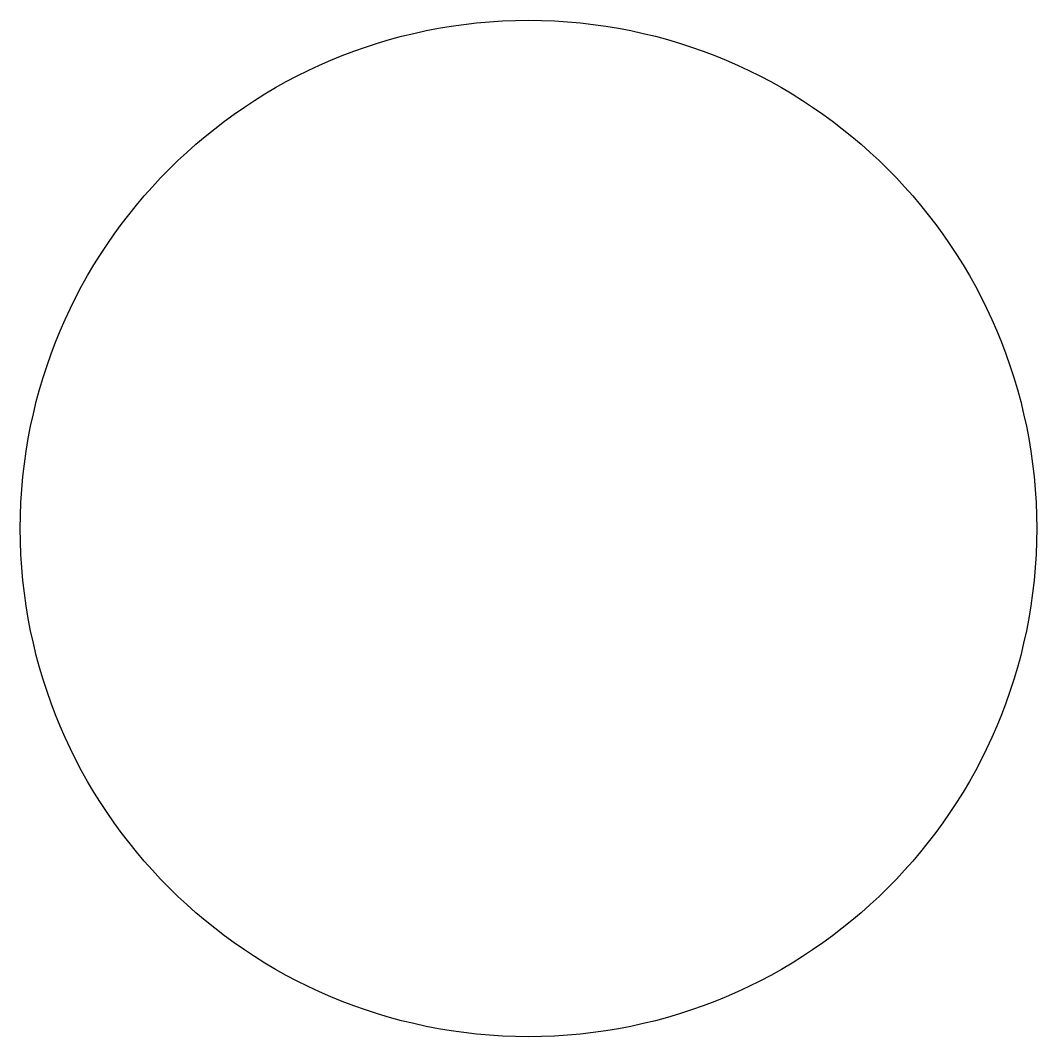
# Model space of a CAD drawing. Header units: millimetres. Extents: x -34.5 to -31.5, y -12.5 to -9.5.
import ezdxf

# ---------------------------------------------------------------- set-up
doc = ezdxf.new("R2010")
doc.units = ezdxf.units.MM
doc.layers.get('0').update_dxf_attribs({"linetype": 'CONTINUOUS'})

msp = doc.modelspace()

# ---------------------------------------------------------------- linework, layer by layer
msp.add_circle((-33, -11), 1.5)

doc.saveas('drawing.dxf')
